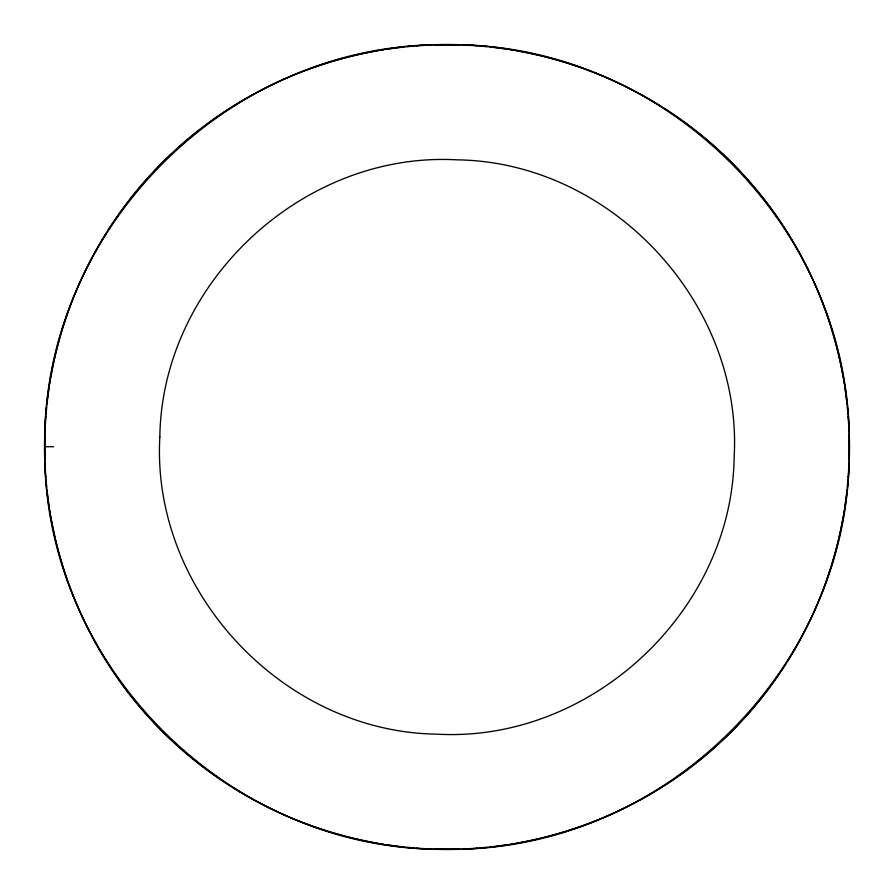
<?xml version="1.0" encoding="UTF-8"?>
<svg xmlns="http://www.w3.org/2000/svg" width="894" height="894" viewBox="0 0 894 894"><rect width="100%" height="100%" fill="white"/><g stroke="black" fill="none" stroke-linecap="round" stroke-linejoin="round"><path stroke-width="1.34" d="M53.729 446.721L44.734 446.698C41.37 229.613 229.914 41.202 447 44.734C664.197 41.202 852.798 229.803 849.266 447C852.798 664.197 664.197 852.798 447 849.266C229.803 852.798 41.202 664.197 44.734 447M849.076 434.529A402.266 402.266 0 0 1 849.076 459.471M848.797 466.389A402.266 402.266 0 0 1 848.115 477.452M847.892 480.212A402.266 402.266 0 0 1 847.266 487.118M846.976 489.878A402.266 402.266 0 0 1 844.651 507.736M844.227 510.474A402.266 402.266 0 0 1 843.78 513.212M843.321 515.95A402.266 402.266 0 0 1 787.502 661.191M786.016 663.527A402.266 402.266 0 0 1 742.959 719.446M740.131 722.497A402.266 402.266 0 0 1 722.497 740.131M719.446 742.959A402.266 402.266 0 0 1 515.95 843.321M513.212 843.78A402.266 402.266 0 0 1 510.474 844.227M507.736 844.651A402.266 402.266 0 0 1 489.878 846.976M487.118 847.266A402.266 402.266 0 0 1 480.212 847.892M477.452 848.115A402.266 402.266 0 0 1 465.014 848.864M459.471 849.076A402.266 402.266 0 0 1 434.529 849.076M427.611 848.797A402.266 402.266 0 0 1 416.548 848.115M413.788 847.892A402.266 402.266 0 0 1 406.882 847.266M404.122 846.976A402.266 402.266 0 0 1 386.264 844.651M383.526 844.227A402.266 402.266 0 0 1 380.788 843.78M378.05 843.321A402.266 402.266 0 0 1 232.809 787.502M230.473 786.016A402.266 402.266 0 0 1 174.553 742.959M171.503 740.131A402.266 402.266 0 0 1 153.869 722.497M151.041 719.446A402.266 402.266 0 0 1 50.679 515.95M50.22 513.212A402.266 402.266 0 0 1 49.773 510.474M49.349 507.736A402.266 402.266 0 0 1 47.024 489.878M46.734 487.118A402.266 402.266 0 0 1 46.108 480.212M45.885 477.452A402.266 402.266 0 0 1 45.136 465.014M44.924 459.471A402.266 402.266 0 0 1 44.924 434.529M45.203 427.611A402.266 402.266 0 0 1 45.885 416.548M46.108 413.788A402.266 402.266 0 0 1 46.734 406.882M47.024 404.122A402.266 402.266 0 0 1 49.349 386.264M49.773 383.526A402.266 402.266 0 0 1 50.22 380.788M50.679 378.05A402.266 402.266 0 0 1 106.498 232.809M107.984 230.473A402.266 402.266 0 0 1 151.041 174.553M153.869 171.503A402.266 402.266 0 0 1 171.503 153.869M174.553 151.041A402.266 402.266 0 0 1 378.05 50.679M380.788 50.22A402.266 402.266 0 0 1 383.526 49.773M386.264 49.349A402.266 402.266 0 0 1 404.122 47.024M406.882 46.734A402.266 402.266 0 0 1 413.788 46.108M416.548 45.885A402.266 402.266 0 0 1 428.986 45.136M434.529 44.924A402.266 402.266 0 0 1 459.471 44.924M466.389 45.203A402.266 402.266 0 0 1 477.452 45.885M480.212 46.108A402.266 402.266 0 0 1 487.118 46.734M489.878 47.024A402.266 402.266 0 0 1 507.736 49.349M510.474 49.773A402.266 402.266 0 0 1 513.212 50.22M515.95 50.679A402.266 402.266 0 0 1 661.191 106.498M663.527 107.984A402.266 402.266 0 0 1 719.446 151.041M722.497 153.869A402.266 402.266 0 0 1 740.131 171.503M742.959 174.553A402.266 402.266 0 0 1 843.321 378.05M843.78 380.788A402.266 402.266 0 0 1 844.227 383.526M844.651 386.264A402.266 402.266 0 0 1 846.976 404.122M847.266 406.882A402.266 402.266 0 0 1 847.892 413.788M848.115 416.548A402.266 402.266 0 0 1 848.864 428.986M44.767 432.774C40.811 538.244 80.415 644.295 152.516 721.357C224.305 798.733 327.293 845.724 432.774 849.233C538.244 853.189 644.295 813.585 721.357 741.484C798.733 669.695 845.724 566.707 849.233 461.226C853.189 355.756 813.585 249.705 741.484 172.643C669.695 95.267 566.707 48.276 461.226 44.767C355.756 40.811 249.705 80.415 172.643 152.516C95.267 224.305 48.276 327.293 44.767 432.774M159.847 436.842C151.075 590.766 282.683 732.03 436.842 734.153C590.766 742.925 732.03 611.317 734.153 457.158C742.925 303.234 611.317 161.97 457.158 159.847C303.234 151.075 161.97 282.683 159.847 436.842"/></g></svg>
